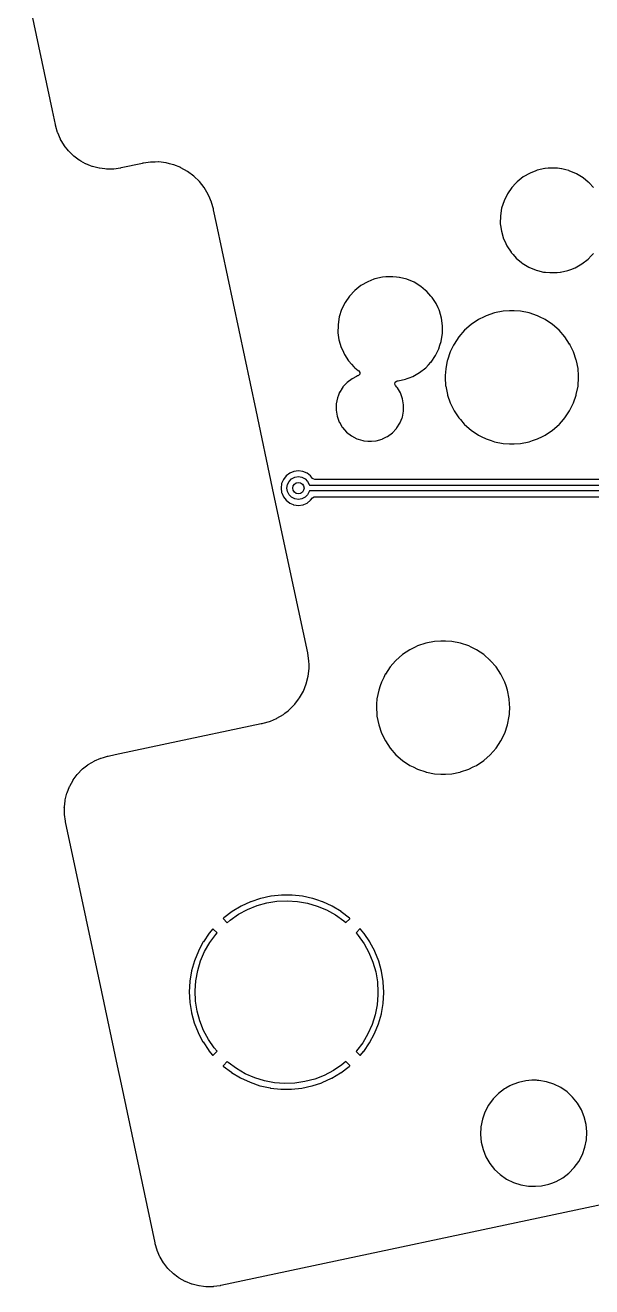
# Model space of a CAD drawing. Extents: x 0.6 to 14.8, y -5.2 to -0.6.
# Drawn here: x 8.419 to 9.2, y -5.209 to -3.47 of the extents above; entities that cross this region are included whole.
import ezdxf

# ---------------------------------------------------------------- set-up
doc = ezdxf.new("R2010")
doc.units = 0
doc.header["$MEASUREMENT"] = 0
doc.layers.add('BLACK', color=7, linetype='CONTINUOUS')

msp = doc.modelspace()

# ---------------------------------------------------------------- linework, layer by layer
at = {"layer": 'BLACK', "linetype": 'CONTINUOUS'}
for p, q in [((8.45694, -3.58769), (8.41947, -3.41142)), ((8.4611, -3.60724), (8.45694, -3.58769)), ((8.4613, -3.6082), (8.4611, -3.60724)), ((8.46155, -3.60863), (8.4613, -3.6082)), ((8.4615, -3.60904), (8.46155, -3.60863)), ((8.46175, -3.60993), (8.4615, -3.60904)), ((8.46402, -3.61795), (8.46175, -3.60993)), ((8.46419, -3.61843), (8.46402, -3.61795)), ((8.4679, -3.62707), (8.46419, -3.61843)), ((8.46813, -3.62752), (8.4679, -3.62707)), ((8.47294, -3.6356), (8.46813, -3.62752)), ((8.47322, -3.63602), (8.47294, -3.6356)), ((8.47904, -3.6434), (8.47322, -3.63602)), ((8.47938, -3.64378), (8.47904, -3.6434)), ((8.48612, -3.65034), (8.47938, -3.64378)), ((8.48651, -3.65067), (8.48612, -3.65034)), ((8.494, -3.65627), (8.48651, -3.65067)), ((8.49404, -3.6563), (8.494, -3.65627)), ((8.49447, -3.65658), (8.49404, -3.6563)), ((8.49608, -3.65748), (8.49447, -3.65658)), ((8.50267, -3.66117), (8.49608, -3.65748)), ((8.50313, -3.66139), (8.50267, -3.66117)), ((8.50946, -3.66391), (8.50313, -3.66139)), ((8.51186, -3.66487), (8.50946, -3.66391)), ((8.51234, -3.66503), (8.51186, -3.66487)), ((8.52145, -3.66734), (8.51234, -3.66503)), ((8.52196, -3.66744), (8.52145, -3.66734)), ((8.52892, -3.66826), (8.52196, -3.66744)), ((8.53129, -3.66854), (8.52892, -3.66826)), ((8.5318, -3.66857), (8.53129, -3.66854)), ((8.5365, -3.66851), (8.5318, -3.66857)), ((8.5412, -3.66844), (8.5365, -3.66851)), ((8.54171, -3.6684), (8.5412, -3.66844)), ((8.55087, -3.66707), (8.54171, -3.6684)), ((8.5509, -3.66706), (8.55087, -3.66706)), ((8.55087, -3.66706), (8.55087, -3.66707)), ((8.55123, -3.66687), (8.5509, -3.66706)), ((8.55172, -3.66692), (8.55123, -3.66687)), ((8.58122, -3.66065), (8.55172, -3.66692)), ((8.58161, -3.66043), (8.58119, -3.66049)), ((8.58119, -3.66049), (8.58122, -3.66065)), ((8.58165, -3.6604), (8.58161, -3.66043)), ((8.58226, -3.66029), (8.58165, -3.66038)), ((8.58165, -3.66038), (8.58165, -3.6604)), ((8.59212, -3.65886), (8.58226, -3.66029)), ((8.59225, -3.65884), (8.59212, -3.65886)), ((8.59212, -3.65886), (8.59212, -3.65886)), ((8.5983, -3.65876), (8.59225, -3.65884)), ((8.60283, -3.6587), (8.5983, -3.65876)), ((8.60296, -3.6587), (8.60283, -3.6587)), ((8.60283, -3.6587), (8.60283, -3.6587)), ((8.6136, -3.65996), (8.60296, -3.6587)), ((8.61372, -3.65999), (8.6136, -3.65996)), ((8.61835, -3.66117), (8.61372, -3.65999)), ((8.61372, -3.65999), (8.61372, -3.65999)), ((8.62398, -3.6626), (8.61835, -3.66117)), ((8.6241, -3.66265), (8.62398, -3.6626)), ((8.63381, -3.66652), (8.6241, -3.66265)), ((8.6241, -3.66265), (8.6241, -3.66265)), ((8.63393, -3.66657), (8.63381, -3.66652)), ((8.63381, -3.66652), (8.63381, -3.66652)), ((8.64327, -3.6718), (8.63393, -3.66657)), ((9.13551, -3.66774), (9.12507, -3.6701)), ((9.13566, -3.66773), (9.13551, -3.66774)), ((9.14, -3.66741), (9.13566, -3.66773)), ((9.13566, -3.66773), (9.13566, -3.66773)), ((9.14348, -3.66715), (9.14, -3.66741)), ((9.14985, -3.66715), (9.14348, -3.66715)), ((9.15271, -3.66744), (9.14985, -3.66715)), ((9.1586, -3.66803), (9.15271, -3.66744)), ((9.15875, -3.66804), (9.1586, -3.66803)), ((9.1586, -3.66803), (9.1586, -3.66803)), ((9.16429, -3.66945), (9.15875, -3.66804)), ((9.16871, -3.67057), (9.16429, -3.66945)), ((8.65186, -3.67821), (8.64327, -3.6718)), ((8.65953, -3.68568), (8.65186, -3.67821)), ((8.66616, -3.6941), (8.65953, -3.68568)), ((9.09737, -3.68593), (9.09522, -3.68822)), ((9.10578, -3.6793), (9.09737, -3.68593)), ((9.11508, -3.67399), (9.10578, -3.6793)), ((9.123, -3.67091), (9.11508, -3.67399)), ((9.12493, -3.67016), (9.123, -3.67091)), ((9.12507, -3.6701), (9.12493, -3.67016)), ((9.12493, -3.67016), (9.12493, -3.67016)), ((9.16913, -3.67068), (9.16871, -3.67057)), ((9.17901, -3.67482), (9.16913, -3.67068)), ((9.18816, -3.68038), (9.17901, -3.67482)), ((9.18827, -3.68047), (9.18816, -3.68038)), ((9.19531, -3.68632), (9.18827, -3.68047)), ((9.1964, -3.68723), (9.19531, -3.68632)), ((8.67164, -3.7033), (8.66616, -3.6941)), ((8.67169, -3.70342), (8.67164, -3.7033)), ((8.67395, -3.70869), (8.67169, -3.70342)), ((8.67169, -3.70342), (8.67169, -3.70342)), ((9.08393, -3.70253), (9.07919, -3.71214)), ((9.09003, -3.69373), (9.08393, -3.70253)), ((9.09031, -3.69344), (9.09003, -3.69373)), ((9.09522, -3.68822), (9.09031, -3.69344)), ((9.1965, -3.68734), (9.1964, -3.68723)), ((9.20231, -3.69385), (9.1965, -3.68734)), ((9.1965, -3.68734), (9.1965, -3.68734)), ((8.67587, -3.71314), (8.67395, -3.70869)), ((8.6759, -3.71327), (8.67587, -3.71314)), ((8.67632, -3.71475), (8.6759, -3.71327)), ((8.6759, -3.71327), (8.6759, -3.71327)), ((8.67877, -3.72345), (8.67632, -3.71475)), ((9.07919, -3.71214), (9.07592, -3.72234)), ((8.67872, -3.72371), (8.67875, -3.72346)), ((8.67876, -3.72407), (8.67872, -3.72371)), ((8.67875, -3.72346), (8.67877, -3.72345)), ((8.67883, -3.72455), (8.67876, -3.72407)), ((8.68288, -3.74363), (8.67883, -3.72455)), ((9.0742, -3.73292), (9.07406, -3.74363)), ((9.07592, -3.72234), (9.0742, -3.73292)), ((8.73756, -4.00088), (8.68288, -3.74363)), ((9.07406, -3.74363), (9.07408, -3.74377)), ((9.07408, -3.74377), (9.07441, -3.74621)), ((9.07408, -3.74377), (9.07408, -3.74377)), ((9.07441, -3.74621), (9.07551, -3.75424)), ((9.07551, -3.75424), (9.0785, -3.76452)), ((9.0785, -3.76452), (9.07856, -3.76465)), ((9.07856, -3.76465), (9.07856, -3.76465)), ((9.07856, -3.76465), (9.0801, -3.76798)), ((9.0801, -3.76798), (9.08299, -3.77425)), ((9.08299, -3.77425), (9.08886, -3.78321)), ((9.08886, -3.78321), (9.08896, -3.78332)), ((9.08896, -3.78332), (9.08896, -3.78332)), ((9.08896, -3.78332), (9.09167, -3.78636)), ((9.09167, -3.78636), (9.09599, -3.7912)), ((9.09599, -3.7912), (9.09611, -3.79129)), ((9.09611, -3.79129), (9.09611, -3.79129)), ((9.09611, -3.79129), (9.10339, -3.79735)), ((9.19502, -3.7925), (9.19905, -3.78821)), ((9.19905, -3.78821), (9.20226, -3.7848)), ((9.10339, -3.79735), (9.10423, -3.79805)), ((9.10423, -3.79805), (9.11339, -3.80361)), ((9.11339, -3.80361), (9.12327, -3.80775)), ((9.12327, -3.80775), (9.12341, -3.80778)), ((9.12341, -3.80778), (9.12341, -3.80778)), ((9.12341, -3.80778), (9.12533, -3.80827)), ((9.12533, -3.80827), (9.13365, -3.81039)), ((9.15688, -3.81069), (9.16733, -3.80833)), ((9.16733, -3.80833), (9.16872, -3.80778)), ((9.16872, -3.80778), (9.17143, -3.80673)), ((9.17143, -3.80673), (9.17731, -3.80444)), ((9.17731, -3.80444), (9.18661, -3.79913)), ((9.18661, -3.79913), (9.19502, -3.7925)), ((8.89134, -3.82378), (8.88204, -3.82909)), ((8.89984, -3.82047), (8.89134, -3.82378)), ((8.90119, -3.81995), (8.89984, -3.82047)), ((8.90132, -3.8199), (8.90119, -3.81995)), ((8.90119, -3.81995), (8.90119, -3.81995)), ((8.91177, -3.81753), (8.90132, -3.8199)), ((8.91191, -3.81752), (8.91177, -3.81753)), ((8.91616, -3.81721), (8.91191, -3.81752)), ((8.91191, -3.81752), (8.91191, -3.81752)), ((8.91973, -3.81694), (8.91616, -3.81721)), ((8.9261, -3.81694), (8.91973, -3.81694)), ((8.93125, -3.81746), (8.9261, -3.81694)), ((8.93486, -3.81782), (8.93125, -3.81746)), ((8.935, -3.81784), (8.93486, -3.81782)), ((8.93486, -3.81782), (8.93486, -3.81782)), ((8.94538, -3.82047), (8.935, -3.81784)), ((8.95526, -3.82461), (8.94538, -3.82047)), ((8.96442, -3.83017), (8.95526, -3.82461)), ((9.13365, -3.81039), (9.13379, -3.8104)), ((9.13379, -3.8104), (9.13379, -3.8104)), ((9.13379, -3.8104), (9.13635, -3.81066)), ((9.13635, -3.81066), (9.14254, -3.81128)), ((9.14254, -3.81128), (9.14892, -3.81128)), ((9.14892, -3.81128), (9.15249, -3.81102)), ((9.15249, -3.81102), (9.15673, -3.8107)), ((9.15673, -3.8107), (9.15674, -3.8107)), ((9.15674, -3.8107), (9.15688, -3.81069)), ((8.86629, -3.84353), (8.86018, -3.85233)), ((8.87363, -3.83572), (8.86629, -3.84353)), ((8.88204, -3.82909), (8.87363, -3.83572)), ((8.96453, -3.83026), (8.96442, -3.83017)), ((8.97122, -3.83583), (8.96453, -3.83026)), ((8.97265, -3.83702), (8.97122, -3.83583)), ((8.97275, -3.83713), (8.97265, -3.83702)), ((8.97857, -3.84365), (8.97275, -3.83713)), ((8.97275, -3.83713), (8.97275, -3.83713)), ((8.86018, -3.85233), (8.85544, -3.86193)), ((8.97973, -3.84495), (8.97857, -3.84365)), ((8.97979, -3.84501), (8.97973, -3.84495)), ((8.97987, -3.84513), (8.97979, -3.84501)), ((8.98022, -3.84568), (8.97987, -3.84513)), ((8.97987, -3.84513), (8.97987, -3.84513)), ((8.98566, -3.85397), (8.98022, -3.84568)), ((8.98837, -3.85984), (8.98566, -3.85397)), ((8.98965, -3.86262), (8.98837, -3.85984)), ((8.85218, -3.87214), (8.85046, -3.88271)), ((8.85544, -3.86193), (8.85218, -3.87214)), ((8.99014, -3.8637), (8.98965, -3.86262)), ((8.99314, -3.87398), (8.99014, -3.8637)), ((8.99459, -3.8846), (8.99314, -3.87398)), ((9.04399, -3.876), (9.03399, -3.88269)), ((9.0441, -3.87595), (9.04399, -3.876)), ((9.05184, -3.87214), (9.0441, -3.87595)), ((9.0441, -3.87595), (9.0441, -3.87595)), ((9.05478, -3.87069), (9.05184, -3.87214)), ((9.06617, -3.86682), (9.05478, -3.87069)), ((9.07796, -3.86447), (9.06617, -3.86682)), ((9.07809, -3.86446), (9.07796, -3.86447)), ((9.0869, -3.86389), (9.07809, -3.86446)), ((9.07809, -3.86446), (9.07809, -3.86446)), ((9.08696, -3.86388), (9.0869, -3.86389)), ((9.0869, -3.86389), (9.0869, -3.86389)), ((9.09297, -3.86388), (9.08696, -3.86388)), ((9.09303, -3.86389), (9.09297, -3.86388)), ((9.10184, -3.86446), (9.09303, -3.86389)), ((9.09303, -3.86389), (9.09303, -3.86389)), ((9.10197, -3.86447), (9.10184, -3.86446)), ((9.10184, -3.86446), (9.10184, -3.86446)), ((9.11376, -3.86682), (9.10197, -3.86447)), ((9.12515, -3.87069), (9.11376, -3.86682)), ((9.12809, -3.87214), (9.12515, -3.87069)), ((9.13582, -3.87595), (9.12809, -3.87214)), ((9.13594, -3.876), (9.13582, -3.87595)), ((9.13582, -3.87595), (9.13582, -3.87595)), ((9.14594, -3.88269), (9.13594, -3.876)), ((8.85043, -3.88474), (8.85032, -3.89342)), ((8.85032, -3.89342), (8.85034, -3.89356)), ((8.85034, -3.89356), (8.85034, -3.89356)), ((8.85034, -3.89356), (8.85041, -3.89413)), ((8.85041, -3.89413), (8.85176, -3.90403)), ((8.85046, -3.88285), (8.85043, -3.88474)), ((8.85046, -3.88271), (8.85046, -3.88285)), ((8.85046, -3.88285), (8.85046, -3.88285)), ((8.99272, -3.90588), (8.99445, -3.89531)), ((8.99445, -3.89531), (8.99459, -3.8846)), ((9.02495, -3.89062), (9.01702, -3.89966)), ((9.03399, -3.88269), (9.02495, -3.89062)), ((9.15498, -3.89062), (9.14594, -3.88269)), ((9.16291, -3.89966), (9.15498, -3.89062)), ((8.85176, -3.90403), (8.85476, -3.91432)), ((8.98946, -3.91608), (8.99094, -3.91144)), ((8.99094, -3.91144), (8.99268, -3.90602)), ((8.99268, -3.90602), (8.99272, -3.90588)), ((9.00946, -3.91144), (9.00501, -3.92045)), ((9.01028, -3.90978), (9.00946, -3.91144)), ((9.01033, -3.90966), (9.01028, -3.90977)), ((9.01028, -3.90977), (9.01028, -3.90978)), ((9.01702, -3.89966), (9.01033, -3.90966)), ((9.16959, -3.90966), (9.16291, -3.89966)), ((9.16965, -3.90977), (9.16959, -3.90966)), ((9.16965, -3.90978), (9.16965, -3.90977)), ((9.17047, -3.91144), (9.16965, -3.90978)), ((9.17357, -3.91771), (9.17047, -3.91144)), ((8.85476, -3.91432), (8.85482, -3.91445)), ((8.85482, -3.91445), (8.85482, -3.91445)), ((8.85482, -3.91445), (8.85641, -3.91789)), ((8.85641, -3.91789), (8.85924, -3.92404)), ((8.85924, -3.92404), (8.86512, -3.933)), ((8.97861, -3.93449), (8.98472, -3.92569)), ((8.98472, -3.92569), (8.98946, -3.91608)), ((9.00501, -3.92045), (9.00115, -3.93184)), ((9.17491, -3.92045), (9.17357, -3.91771)), ((9.17878, -3.93184), (9.17491, -3.92045)), ((8.86512, -3.933), (8.86521, -3.93311)), ((8.86521, -3.93311), (8.86521, -3.93311)), ((8.86521, -3.93311), (8.86892, -3.93727)), ((8.86892, -3.93727), (8.87225, -3.94099)), ((8.87225, -3.94099), (8.87236, -3.94109)), ((8.87236, -3.94109), (8.87236, -3.94109)), ((8.87236, -3.94109), (8.87381, -3.94229)), ((8.87381, -3.94229), (8.87837, -3.94609)), ((8.87837, -3.94609), (8.87927, -3.94683)), ((8.87927, -3.94683), (8.88055, -3.94887)), ((8.96286, -3.94892), (8.97128, -3.94229)), ((8.97128, -3.94229), (8.97515, -3.93817)), ((8.97515, -3.93817), (8.97852, -3.93459)), ((8.97852, -3.93459), (8.97861, -3.93449)), ((8.97852, -3.93459), (8.97852, -3.93459)), ((8.99879, -3.94376), (8.9982, -3.95285)), ((8.9988, -3.94363), (8.99879, -3.94376)), ((8.99879, -3.94376), (8.99879, -3.94376)), ((9.00092, -3.933), (8.9988, -3.94363)), ((9.00112, -3.93196), (9.00092, -3.933)), ((9.00115, -3.93184), (9.00112, -3.93196)), ((9.00112, -3.93196), (9.00112, -3.93196)), ((9.17881, -3.93196), (9.17878, -3.93184)), ((9.17901, -3.933), (9.17881, -3.93196)), ((9.17881, -3.93196), (9.17881, -3.93196)), ((9.18113, -3.94363), (9.17901, -3.933)), ((9.18113, -3.94376), (9.18113, -3.94363)), ((9.18173, -3.95285), (9.18113, -3.94376)), ((9.18113, -3.94376), (9.18113, -3.94376)), ((8.86298, -3.96266), (8.85764, -3.96844)), ((8.8631, -3.96253), (8.86298, -3.96266)), ((8.86995, -3.95742), (8.8631, -3.96253)), ((8.87591, -3.95448), (8.86995, -3.95742)), ((8.87745, -3.95372), (8.87591, -3.95448)), ((8.87761, -3.95364), (8.87745, -3.95372)), ((8.87745, -3.95372), (8.87745, -3.95372)), ((8.87783, -3.95358), (8.87761, -3.95364)), ((8.87792, -3.95354), (8.87783, -3.95358)), ((8.87795, -3.95353), (8.87792, -3.95354)), ((8.87886, -3.95312), (8.87795, -3.95353)), ((8.87795, -3.95353), (8.87795, -3.95353)), ((8.8804, -3.95127), (8.87886, -3.95312)), ((8.88055, -3.94887), (8.8804, -3.95127)), ((8.92871, -3.96479), (8.92924, -3.96244)), ((8.92966, -3.967), (8.92871, -3.96479)), ((8.92924, -3.96244), (8.93105, -3.96085)), ((8.93105, -3.96085), (8.9323, -3.96054)), ((8.9323, -3.96054), (8.93299, -3.96049)), ((8.93299, -3.96049), (8.93313, -3.96048)), ((8.93299, -3.96049), (8.93299, -3.96049)), ((8.93313, -3.96048), (8.94358, -3.95812)), ((8.94358, -3.95812), (8.94587, -3.95723)), ((8.94587, -3.95723), (8.94997, -3.95563)), ((8.94997, -3.95563), (8.95224, -3.95475)), ((8.95224, -3.95475), (8.95356, -3.95424)), ((8.95356, -3.95424), (8.96286, -3.94892)), ((8.9982, -3.95285), (8.99802, -3.95563)), ((8.99802, -3.95563), (8.99802, -3.95576)), ((8.99802, -3.95576), (8.99878, -3.96729)), ((9.18115, -3.96729), (9.1819, -3.95576)), ((9.18191, -3.95563), (9.18173, -3.95285)), ((9.1819, -3.95576), (9.18191, -3.95563)), ((8.85117, -3.97998), (8.84958, -3.98396)), ((8.85268, -3.97619), (8.85117, -3.97998)), ((8.85275, -3.97603), (8.85268, -3.97619)), ((8.85268, -3.97619), (8.85268, -3.97619)), ((8.85614, -3.97065), (8.85275, -3.97603)), ((8.85721, -3.96895), (8.85614, -3.97065)), ((8.8573, -3.9688), (8.85721, -3.96895)), ((8.85721, -3.96895), (8.85721, -3.96895)), ((8.85764, -3.96844), (8.8573, -3.9688)), ((8.93148, -3.96908), (8.92966, -3.967)), ((8.9321, -3.96978), (8.93148, -3.96908)), ((8.93219, -3.96994), (8.9321, -3.96978)), ((8.93637, -3.97697), (8.93219, -3.96994)), ((8.93219, -3.96994), (8.93219, -3.96994)), ((8.93646, -3.97712), (8.93637, -3.97697)), ((8.93637, -3.97697), (8.93637, -3.97697)), ((8.93942, -3.98514), (8.93646, -3.97712)), ((8.99878, -3.96729), (8.9988, -3.96764)), ((8.9988, -3.96764), (9.00115, -3.97943)), ((9.00115, -3.97943), (9.00119, -3.97955)), ((9.00119, -3.97955), (9.00119, -3.97955)), ((9.00119, -3.97955), (9.00139, -3.98015)), ((9.00139, -3.98015), (9.00501, -3.99082)), ((9.17491, -3.99082), (9.17854, -3.98015)), ((9.17854, -3.98015), (9.17874, -3.97955)), ((9.17874, -3.97955), (9.17878, -3.97943)), ((9.17874, -3.97955), (9.17874, -3.97955)), ((9.17878, -3.97943), (9.18113, -3.96764)), ((9.18113, -3.96764), (9.18115, -3.96729)), ((8.84792, -3.99234), (8.8478, -4.00088)), ((8.84958, -3.98396), (8.84792, -3.99234)), ((8.94087, -3.99356), (8.93942, -3.98514)), ((8.94075, -4.0021), (8.94084, -3.99543)), ((8.94084, -3.99543), (8.94086, -3.99373)), ((8.94086, -3.99373), (8.94087, -3.99356)), ((8.94086, -3.99373), (8.94086, -3.99373)), ((9.00501, -3.99082), (9.00729, -3.99543)), ((9.00729, -3.99543), (9.01006, -4.00106)), ((9.16987, -4.00106), (9.17264, -3.99543)), ((9.17264, -3.99543), (9.17491, -3.99082)), ((8.76039, -4.10827), (8.73756, -4.00088)), ((8.8478, -4.00088), (8.84925, -4.0093)), ((8.84925, -4.0093), (8.85221, -4.01731)), ((8.85221, -4.01731), (8.8523, -4.01747)), ((8.8523, -4.01747), (8.8523, -4.01747)), ((8.8523, -4.01747), (8.85633, -4.02425)), ((8.93618, -4.01776), (8.93866, -4.01155)), ((8.93866, -4.01155), (8.93909, -4.01047)), ((8.93909, -4.01047), (8.94075, -4.0021)), ((9.01006, -4.00106), (9.01033, -4.00161)), ((9.01033, -4.00161), (9.01702, -4.01161)), ((9.01702, -4.01161), (9.01901, -4.01388)), ((9.01901, -4.01388), (9.02446, -4.0201)), ((9.15547, -4.0201), (9.16092, -4.01388)), ((9.16092, -4.01388), (9.16291, -4.01161)), ((9.16291, -4.01161), (9.16959, -4.00161)), ((9.16959, -4.00161), (9.16987, -4.00106)), ((8.85633, -4.02425), (8.85657, -4.02465)), ((8.85657, -4.02465), (8.85669, -4.02479)), ((8.85669, -4.02479), (8.85669, -4.02479)), ((8.85669, -4.02479), (8.85955, -4.02804)), ((8.85955, -4.02804), (8.86221, -4.03107)), ((8.86221, -4.03107), (8.86891, -4.03636)), ((8.91872, -4.03701), (8.92557, -4.0319)), ((8.92557, -4.0319), (8.93043, -4.02664)), ((8.93043, -4.02664), (8.93124, -4.02576)), ((8.93124, -4.02576), (8.93136, -4.02563)), ((8.93124, -4.02576), (8.93124, -4.02576)), ((8.93136, -4.02563), (8.93158, -4.02528)), ((8.93158, -4.02528), (8.93583, -4.01856)), ((8.93583, -4.01856), (8.93592, -4.01841)), ((8.93592, -4.01841), (8.93618, -4.01776)), ((9.02446, -4.0201), (9.02495, -4.02065)), ((9.02495, -4.02065), (9.03399, -4.02858)), ((9.03399, -4.02858), (9.04399, -4.03526)), ((9.13594, -4.03526), (9.14594, -4.02858)), ((9.14594, -4.02858), (9.15498, -4.02065)), ((9.15498, -4.02065), (9.15547, -4.0201)), ((8.86891, -4.03636), (8.87647, -4.04034)), ((8.87647, -4.04034), (8.87809, -4.04084)), ((8.87809, -4.04084), (8.88446, -4.04282)), ((8.88446, -4.04282), (8.88446, -4.04282)), ((8.88446, -4.04282), (8.88463, -4.04287)), ((8.88463, -4.04287), (8.88481, -4.04289)), ((8.88481, -4.04289), (8.88481, -4.04289)), ((8.88481, -4.04289), (8.88623, -4.04306)), ((8.88623, -4.04306), (8.89157, -4.04369)), ((8.89157, -4.04369), (8.8965, -4.04369)), ((8.8965, -4.04369), (8.90284, -4.04311)), ((8.90284, -4.04311), (8.91106, -4.04079)), ((8.91106, -4.04079), (8.91187, -4.04039)), ((8.91187, -4.04039), (8.91748, -4.03763)), ((8.91748, -4.03763), (8.91872, -4.03701)), ((9.04399, -4.03526), (9.0441, -4.03532)), ((9.0441, -4.03532), (9.0441, -4.03532)), ((9.0441, -4.03532), (9.0477, -4.03709)), ((9.0477, -4.03709), (9.05478, -4.04058)), ((9.05478, -4.04058), (9.06136, -4.04282)), ((9.06136, -4.04282), (9.06593, -4.04437)), ((9.06593, -4.04437), (9.06617, -4.04445)), ((9.06617, -4.04445), (9.07796, -4.0468)), ((9.07796, -4.0468), (9.07809, -4.04681)), ((9.07809, -4.04681), (9.07809, -4.04681)), ((9.07809, -4.04681), (9.0869, -4.04738)), ((9.0869, -4.04738), (9.0869, -4.04738)), ((9.0869, -4.04738), (9.08696, -4.04739)), ((9.08696, -4.04739), (9.09297, -4.04739)), ((9.09297, -4.04739), (9.09303, -4.04738)), ((9.09303, -4.04738), (9.10184, -4.04681)), ((9.09303, -4.04738), (9.09303, -4.04738)), ((9.10184, -4.04681), (9.10197, -4.0468)), ((9.10184, -4.04681), (9.10184, -4.04681)), ((9.10197, -4.0468), (9.11376, -4.04445)), ((9.11376, -4.04445), (9.114, -4.04437)), ((9.114, -4.04437), (9.11857, -4.04282)), ((9.11857, -4.04282), (9.12515, -4.04058)), ((9.12515, -4.04058), (9.13223, -4.03709)), ((9.13223, -4.03709), (9.13582, -4.03532)), ((9.13582, -4.03532), (9.13594, -4.03526)), ((9.13582, -4.03532), (9.13582, -4.03532)), ((8.78966, -4.08523), (8.78391, -4.08762)), ((8.79584, -4.08442), (8.78966, -4.08523)), ((8.80201, -4.08523), (8.79584, -4.08442)), ((8.80776, -4.08762), (8.80201, -4.08523)), ((8.7728, -4.1021), (8.77199, -4.10827)), ((8.77518, -4.09634), (8.7728, -4.1021)), ((8.77897, -4.09141), (8.77518, -4.09634)), ((8.78391, -4.08762), (8.77897, -4.09141)), ((8.78009, -4.10827), (8.78086, -4.1034)), ((8.78086, -4.1034), (8.78309, -4.09901)), ((8.78309, -4.09901), (8.78658, -4.09553)), ((8.78658, -4.09553), (8.79097, -4.09329)), ((8.79097, -4.09329), (8.79584, -4.09252)), ((8.79584, -4.09252), (8.8007, -4.09329)), ((8.8007, -4.09329), (8.80509, -4.09553)), ((8.80509, -4.09553), (8.80858, -4.09901)), ((8.8127, -4.09141), (8.80776, -4.08762)), ((8.80858, -4.09901), (8.81081, -4.1034)), ((8.81081, -4.1034), (8.81096, -4.10433)), ((8.81096, -4.10433), (9.38082, -4.10433)), ((8.81539, -4.09491), (8.8127, -4.09141)), ((8.81619, -4.09569), (8.81539, -4.09491)), ((8.81848, -4.09644), (8.81619, -4.09569)), ((9.12377, -4.09644), (8.81848, -4.09644)), ((9.37593, -4.09644), (9.12377, -4.09644)), ((8.7833, -4.21604), (8.76039, -4.10827)), ((8.77199, -4.10827), (8.7728, -4.11444)), ((8.7728, -4.11444), (8.7729, -4.11468)), ((8.7729, -4.11468), (8.77296, -4.11483)), ((8.77296, -4.11483), (8.77518, -4.12019)), ((8.77518, -4.12019), (8.77897, -4.12513)), ((8.78086, -4.11313), (8.78009, -4.10827)), ((8.78309, -4.11752), (8.78086, -4.11313)), ((8.78658, -4.12101), (8.78309, -4.11752)), ((8.79097, -4.12324), (8.78658, -4.12101)), ((8.80509, -4.12101), (8.8007, -4.12324)), ((8.80858, -4.11752), (8.80509, -4.12101)), ((8.81081, -4.11313), (8.80858, -4.11752)), ((8.81096, -4.1122), (8.81081, -4.11313)), ((9.38245, -4.1122), (8.81096, -4.1122)), ((8.8127, -4.12513), (8.81539, -4.12162)), ((8.81539, -4.12162), (8.81737, -4.12026)), ((8.81737, -4.12026), (8.81848, -4.1201)), ((8.81848, -4.1201), (9.34589, -4.1201)), ((8.77897, -4.12513), (8.78391, -4.12892)), ((8.78391, -4.12892), (8.78855, -4.13084)), ((8.78855, -4.13084), (8.7893, -4.13115)), ((8.7893, -4.13115), (8.78966, -4.1313)), ((8.78966, -4.1313), (8.79584, -4.13211)), ((8.79584, -4.12402), (8.79097, -4.12324)), ((8.8007, -4.12324), (8.79584, -4.12402)), ((8.79584, -4.13211), (8.80201, -4.1313)), ((8.80201, -4.1313), (8.80238, -4.13115)), ((8.80238, -4.13115), (8.80312, -4.13084)), ((8.80312, -4.13084), (8.80776, -4.12892)), ((8.80776, -4.12892), (8.8127, -4.12513)), ((8.80865, -4.33533), (8.7833, -4.21604)), ((8.95673, -4.32757), (8.94943, -4.33117)), ((8.9601, -4.32591), (8.95673, -4.32757)), ((8.97149, -4.32204), (8.9601, -4.32591)), ((8.98329, -4.31969), (8.97149, -4.32204)), ((8.98341, -4.31969), (8.98329, -4.31969)), ((8.99222, -4.31911), (8.98341, -4.31969)), ((8.98341, -4.31969), (8.98341, -4.31969)), ((8.99229, -4.3191), (8.99222, -4.31911)), ((8.99222, -4.31911), (8.99222, -4.31911)), ((8.99829, -4.3191), (8.99229, -4.3191)), ((8.99836, -4.31911), (8.99829, -4.3191)), ((9.00716, -4.31969), (8.99836, -4.31911)), ((8.99836, -4.31911), (8.99836, -4.31911)), ((9.00729, -4.31969), (9.00716, -4.31969)), ((9.00716, -4.31969), (9.00716, -4.31969)), ((9.01909, -4.32204), (9.00729, -4.31969)), ((9.03048, -4.32591), (9.01909, -4.32204)), ((9.03385, -4.32757), (9.03048, -4.32591)), ((9.04115, -4.33117), (9.03385, -4.32757)), ((8.80881, -4.3353), (8.80865, -4.33533)), ((8.80888, -4.33572), (8.80881, -4.3353)), ((8.8089, -4.33576), (8.80888, -4.33572)), ((8.80892, -4.33576), (8.8089, -4.33576)), ((8.81046, -4.34636), (8.80892, -4.33576)), ((8.81053, -4.35203), (8.81046, -4.34636)), ((8.92982, -4.34636), (8.92234, -4.35488)), ((8.93019, -4.34594), (8.92982, -4.34636)), ((8.93027, -4.34584), (8.93019, -4.34594)), ((8.93931, -4.33791), (8.93027, -4.34584)), ((8.94931, -4.33123), (8.93931, -4.33791)), ((8.94943, -4.33117), (8.94931, -4.33123)), ((8.94943, -4.33117), (8.94943, -4.33117)), ((9.04126, -4.33123), (9.04115, -4.33117)), ((9.04115, -4.33117), (9.04115, -4.33117)), ((9.05126, -4.33791), (9.04126, -4.33123)), ((9.06031, -4.34584), (9.05126, -4.33791)), ((9.06039, -4.34594), (9.06031, -4.34584)), ((9.06076, -4.34636), (9.06039, -4.34594)), ((9.06824, -4.35488), (9.06076, -4.34636)), ((8.80934, -4.36771), (8.8106, -4.35707)), ((8.81059, -4.35675), (8.81053, -4.35203)), ((8.8106, -4.35707), (8.81059, -4.35675)), ((8.9156, -4.365), (8.91336, -4.36954)), ((8.91566, -4.36488), (8.9156, -4.365)), ((8.9156, -4.365), (8.9156, -4.365)), ((8.92234, -4.35488), (8.91566, -4.36488)), ((9.07492, -4.36488), (9.06824, -4.35488)), ((9.07498, -4.365), (9.07492, -4.36488)), ((9.07721, -4.36954), (9.07498, -4.365)), ((9.07498, -4.365), (9.07498, -4.365)), ((8.80273, -4.38804), (8.8067, -4.37809)), ((8.8067, -4.37809), (8.80934, -4.36771)), ((8.9086, -4.38079), (8.90655, -4.38684)), ((8.91034, -4.37567), (8.9086, -4.38079)), ((8.91336, -4.36954), (8.91034, -4.37567)), ((9.08024, -4.37567), (9.07721, -4.36954)), ((9.08198, -4.38079), (9.08024, -4.37567)), ((9.08403, -4.38684), (9.08198, -4.38079)), ((8.79109, -4.40597), (8.79616, -4.39918)), ((8.79616, -4.39918), (8.79742, -4.39749)), ((8.79742, -4.39749), (8.7975, -4.39738)), ((8.7975, -4.39738), (8.79756, -4.39727)), ((8.79756, -4.39727), (8.80267, -4.38815)), ((8.79756, -4.39727), (8.79756, -4.39727)), ((8.80267, -4.38815), (8.80273, -4.38804)), ((8.80267, -4.38815), (8.80267, -4.38815)), ((8.90412, -4.39898), (8.90365, -4.40606)), ((8.90413, -4.39885), (8.90412, -4.39898)), ((8.90412, -4.39898), (8.90412, -4.39898)), ((8.90647, -4.38706), (8.90413, -4.39885)), ((8.90655, -4.38684), (8.90647, -4.38706)), ((9.0841, -4.38706), (9.08403, -4.38684)), ((9.08645, -4.39885), (9.0841, -4.38706)), ((9.08646, -4.39898), (9.08645, -4.39885)), ((9.08692, -4.40606), (9.08646, -4.39898)), ((9.08646, -4.39898), (9.08646, -4.39898)), ((8.7773, -4.41862), (8.7816, -4.41523)), ((8.7816, -4.41523), (8.78362, -4.41364)), ((8.78362, -4.41364), (8.78633, -4.41086)), ((8.78633, -4.41086), (8.79109, -4.40597)), ((8.90365, -4.40606), (8.90334, -4.41086)), ((8.90334, -4.41086), (8.90335, -4.41098)), ((8.90335, -4.41098), (8.90396, -4.42027)), ((9.08672, -4.41876), (9.08723, -4.41098)), ((9.08724, -4.41086), (9.08692, -4.40606)), ((9.08723, -4.41098), (9.08724, -4.41086)), ((8.61477, -4.46056), (8.74475, -4.43294)), ((8.74475, -4.43294), (8.74523, -4.43287)), ((8.74523, -4.43287), (8.7456, -4.43283)), ((8.7456, -4.43283), (8.74584, -4.43286)), ((8.74584, -4.43286), (8.74585, -4.43288)), ((8.74585, -4.43288), (8.74748, -4.43242)), ((8.74748, -4.43242), (8.75604, -4.43001)), ((8.75604, -4.43001), (8.75616, -4.42997)), ((8.75604, -4.43001), (8.75604, -4.43001)), ((8.75616, -4.42997), (8.75756, -4.42937)), ((8.75756, -4.42937), (8.76588, -4.4258)), ((8.76588, -4.4258), (8.766, -4.42575)), ((8.76588, -4.4258), (8.76588, -4.4258)), ((8.766, -4.42575), (8.76611, -4.42568)), ((8.76611, -4.42568), (8.7751, -4.42033)), ((8.76611, -4.42568), (8.76611, -4.42568)), ((8.7751, -4.42033), (8.77521, -4.42027)), ((8.77521, -4.42027), (8.7773, -4.41862)), ((8.90396, -4.42027), (8.90413, -4.42286)), ((8.90413, -4.42286), (8.90647, -4.43465)), ((8.90647, -4.43465), (8.91034, -4.44604)), ((9.08024, -4.44604), (9.0841, -4.43465)), ((9.0841, -4.43465), (9.08645, -4.42286)), ((9.08645, -4.42286), (9.08662, -4.42027)), ((9.08662, -4.42027), (9.08672, -4.41876)), ((8.91034, -4.44604), (8.91566, -4.45683)), ((9.07492, -4.45683), (9.08024, -4.44604)), ((8.5432, -4.47578), (8.61477, -4.46056)), ((8.91566, -4.45683), (8.92234, -4.46683)), ((8.92234, -4.46683), (8.93027, -4.47587)), ((9.06031, -4.47587), (9.06824, -4.46683)), ((9.06824, -4.46683), (9.07492, -4.45683)), ((8.5063, -4.48943), (8.51137, -4.48642)), ((8.51137, -4.48642), (8.51438, -4.48463)), ((8.51438, -4.48463), (8.51483, -4.4844)), ((8.51483, -4.4844), (8.52347, -4.48069)), ((8.52347, -4.48069), (8.52395, -4.48052)), ((8.52395, -4.48052), (8.52728, -4.47958)), ((8.52728, -4.47958), (8.53286, -4.478)), ((8.53286, -4.478), (8.53327, -4.47804)), ((8.53327, -4.47804), (8.5337, -4.4778)), ((8.5337, -4.4778), (8.53381, -4.47777)), ((8.53381, -4.47777), (8.5432, -4.47578)), ((8.93027, -4.47587), (8.93931, -4.4838)), ((8.93931, -4.4838), (8.94931, -4.49049)), ((9.04126, -4.49049), (9.05126, -4.4838)), ((9.05126, -4.4838), (9.06031, -4.47587)), ((8.4856, -4.51054), (8.49123, -4.503)), ((8.49123, -4.503), (8.49156, -4.50262)), ((8.49156, -4.50262), (8.49812, -4.49588)), ((8.49812, -4.49588), (8.49849, -4.49554)), ((8.49849, -4.49554), (8.50588, -4.48972)), ((8.50588, -4.48972), (8.5063, -4.48943)), ((8.94931, -4.49049), (8.94943, -4.49054)), ((8.94943, -4.49054), (8.94943, -4.49054)), ((8.94943, -4.49054), (8.9538, -4.4927)), ((8.9538, -4.4927), (8.9601, -4.49581)), ((8.9601, -4.49581), (8.97149, -4.49967)), ((8.97149, -4.49967), (8.97162, -4.4997)), ((8.97162, -4.4997), (8.97162, -4.4997)), ((8.97162, -4.4997), (8.97226, -4.49982)), ((8.97226, -4.49982), (8.98329, -4.50202)), ((8.98329, -4.50202), (8.98341, -4.50203)), ((8.98341, -4.50203), (8.98341, -4.50203)), ((8.98341, -4.50203), (8.99222, -4.5026)), ((8.99222, -4.5026), (8.99222, -4.5026)), ((8.99222, -4.5026), (8.99229, -4.50261)), ((8.99229, -4.50261), (8.99829, -4.50261)), ((8.99829, -4.50261), (8.99836, -4.5026)), ((8.99836, -4.5026), (9.00716, -4.50203)), ((8.99836, -4.5026), (8.99836, -4.5026)), ((9.00716, -4.50203), (9.00729, -4.50202)), ((9.00716, -4.50203), (9.00716, -4.50203)), ((9.00729, -4.50202), (9.01832, -4.49982)), ((9.01832, -4.49982), (9.01896, -4.4997)), ((9.01896, -4.4997), (9.01909, -4.49967)), ((9.01896, -4.4997), (9.01896, -4.4997)), ((9.01909, -4.49967), (9.03048, -4.49581)), ((9.03048, -4.49581), (9.03678, -4.4927)), ((9.03678, -4.4927), (9.04115, -4.49054)), ((9.04115, -4.49054), (9.04126, -4.49049)), ((9.04115, -4.49054), (9.04115, -4.49054)), ((8.47703, -4.52836), (8.48051, -4.51963)), ((8.48051, -4.51963), (8.48073, -4.51917)), ((8.48073, -4.51917), (8.48532, -4.51096)), ((8.48532, -4.51096), (8.4856, -4.51054)), ((8.47433, -4.5396), (8.47446, -4.53845)), ((8.47446, -4.53845), (8.47456, -4.53795)), ((8.47456, -4.53795), (8.47687, -4.52884)), ((8.47687, -4.52884), (8.47703, -4.52836)), ((8.47333, -4.5483), (8.47336, -4.54779)), ((8.47335, -4.54939), (8.47333, -4.5483)), ((8.47341, -4.55463), (8.47335, -4.54939)), ((8.47336, -4.54779), (8.47433, -4.5396)), ((8.47345, -4.5577), (8.47341, -4.55463)), ((8.47349, -4.5582), (8.47345, -4.5577)), ((8.47482, -4.56737), (8.47349, -4.5582)), ((8.47484, -4.56737), (8.47482, -4.56737)), ((8.47484, -4.5674), (8.47484, -4.56737)), ((8.47503, -4.56773), (8.47484, -4.5674)), ((8.47498, -4.56822), (8.47503, -4.56773)), ((8.47503, -4.56845), (8.47498, -4.56822)), ((8.50333, -4.70163), (8.47503, -4.56845)), ((8.47503, -4.56845), (8.47503, -4.56845)), ((11.7166, -4.56412), (8.68908, -5.20765)), ((8.74383, -4.67394), (8.73028, -4.67848)), ((8.74403, -4.67389), (8.74383, -4.67394)), ((8.75799, -4.67084), (8.74403, -4.67389)), ((8.75247, -4.6801), (8.76636, -4.67786)), ((8.7582, -4.67081), (8.75799, -4.67084)), ((8.77241, -4.66929), (8.7582, -4.67081)), ((8.76636, -4.67786), (8.78041, -4.67717)), ((8.77262, -4.66928), (8.77241, -4.66929)), ((8.78691, -4.6693), (8.77262, -4.66928)), ((8.78041, -4.67717), (8.79444, -4.67805)), ((8.78712, -4.66932), (8.78691, -4.6693)), ((8.80132, -4.67088), (8.78712, -4.66932)), ((8.79444, -4.67805), (8.8083, -4.68049)), ((8.80153, -4.67092), (8.80132, -4.67088)), ((8.81547, -4.67401), (8.80153, -4.67092)), ((8.81568, -4.67407), (8.81547, -4.67401)), ((8.82143, -4.67601), (8.81568, -4.67407)), ((8.82921, -4.67865), (8.82143, -4.67601)), ((8.70448, -4.69208), (8.69309, -4.7007)), ((8.70466, -4.69196), (8.70448, -4.69208)), ((8.71692, -4.68462), (8.70466, -4.69196)), ((8.71351, -4.69585), (8.72589, -4.68916)), ((8.7171, -4.68452), (8.71692, -4.68462)), ((8.73008, -4.67855), (8.7171, -4.68452)), ((8.72589, -4.68916), (8.73893, -4.68389)), ((8.73028, -4.67848), (8.73008, -4.67855)), ((8.73893, -4.68389), (8.75247, -4.6801)), ((8.8083, -4.68049), (8.82179, -4.68447)), ((8.82179, -4.68447), (8.83476, -4.68992)), ((8.82941, -4.67873), (8.82921, -4.67865)), ((8.84237, -4.68474), (8.82941, -4.67873)), ((8.83476, -4.68992), (8.84703, -4.69678)), ((8.84255, -4.68484), (8.84237, -4.68474)), ((8.85479, -4.69222), (8.84255, -4.68484)), ((8.85496, -4.69234), (8.85479, -4.69222)), ((8.86633, -4.701), (8.85496, -4.69234)), ((8.52484, -4.80279), (8.50333, -4.70163)), ((8.69256, -4.70117), (8.69231, -4.70163)), ((8.69231, -4.70163), (8.69233, -4.70181)), ((8.69233, -4.70181), (8.69235, -4.70183)), ((8.69235, -4.70183), (8.69793, -4.70741)), ((8.69292, -4.70083), (8.69256, -4.70117)), ((8.69309, -4.7007), (8.69292, -4.70083)), ((8.69793, -4.70741), (8.70196, -4.70387)), ((8.70196, -4.70387), (8.71351, -4.69585)), ((8.84703, -4.69678), (8.85847, -4.70497)), ((8.85847, -4.70497), (8.86115, -4.70738)), ((8.86115, -4.70738), (8.86652, -4.70202)), ((8.86649, -4.70113), (8.86633, -4.701)), ((8.86672, -4.70135), (8.86649, -4.70113)), ((8.86652, -4.70202), (8.86676, -4.70155)), ((8.86673, -4.70137), (8.86672, -4.70135)), ((8.86676, -4.70155), (8.86673, -4.70137)), ((8.67297, -4.72181), (8.66492, -4.73362)), ((8.6731, -4.72165), (8.67297, -4.72181)), ((8.67782, -4.71612), (8.6731, -4.72165)), ((8.67363, -4.7349), (8.6819, -4.72352)), ((8.67791, -4.71605), (8.67782, -4.71612)), ((8.67804, -4.71603), (8.67791, -4.71605)), ((8.6785, -4.71627), (8.67804, -4.71603)), ((8.68374, -4.7215), (8.6785, -4.71627)), ((8.6819, -4.72352), (8.68374, -4.7215)), ((8.88072, -4.7161), (8.87528, -4.72154)), ((8.87528, -4.72154), (8.87826, -4.72489)), ((8.87826, -4.72489), (8.88637, -4.73639)), ((8.88082, -4.71603), (8.88072, -4.7161)), ((8.88094, -4.71603), (8.88082, -4.71603)), ((8.88139, -4.7163), (8.88094, -4.71603)), ((8.88624, -4.72202), (8.88139, -4.7163)), ((8.88637, -4.72219), (8.88624, -4.72202)), ((8.89438, -4.73402), (8.88637, -4.72219)), ((8.65799, -4.74659), (8.65266, -4.75985)), ((8.65808, -4.7464), (8.65799, -4.74659)), ((8.66481, -4.7338), (8.65808, -4.7464)), ((8.66114, -4.76006), (8.66668, -4.74713)), ((8.66492, -4.73362), (8.66481, -4.7338)), ((8.66668, -4.74713), (8.67363, -4.7349)), ((8.88637, -4.73639), (8.89314, -4.74871)), ((8.89448, -4.7342), (8.89438, -4.73402)), ((8.90117, -4.74683), (8.89448, -4.7342)), ((8.90126, -4.74702), (8.90117, -4.74683)), ((8.90654, -4.76029), (8.90126, -4.74702)), ((8.6526, -4.76005), (8.64873, -4.7738)), ((8.65266, -4.75985), (8.6526, -4.76005)), ((8.65708, -4.77353), (8.66114, -4.76006)), ((8.89314, -4.74871), (8.8985, -4.76172)), ((8.8985, -4.76172), (8.90238, -4.77524)), ((8.90661, -4.76049), (8.90654, -4.76029)), ((8.91043, -4.77426), (8.90661, -4.76049)), ((8.64868, -4.77401), (8.64633, -4.7881)), ((8.64873, -4.7738), (8.64868, -4.77401)), ((8.65454, -4.78736), (8.65708, -4.77353)), ((8.90238, -4.77524), (8.90473, -4.78911)), ((8.91047, -4.77447), (8.91043, -4.77426)), ((8.91278, -4.78857), (8.91047, -4.77447)), ((8.6463, -4.78831), (8.64548, -4.80258)), ((8.64633, -4.7881), (8.6463, -4.78831)), ((8.65356, -4.80139), (8.65454, -4.78736)), ((8.90473, -4.78911), (8.90551, -4.80315)), ((8.9128, -4.78878), (8.91278, -4.78857)), ((8.91284, -4.78937), (8.9128, -4.78878)), ((8.91358, -4.80309), (8.91284, -4.78937)), ((8.54651, -4.90477), (8.52484, -4.80279)), ((8.64548, -4.80258), (8.64548, -4.80279)), ((8.64548, -4.80279), (8.6462, -4.81706)), ((8.6462, -4.81706), (8.64622, -4.81727)), ((8.64622, -4.81727), (8.64848, -4.83137)), ((8.65414, -4.81544), (8.65356, -4.80139)), ((8.6563, -4.82934), (8.65414, -4.81544)), ((8.90546, -4.80667), (8.90429, -4.82068)), ((8.90551, -4.80315), (8.90546, -4.80667)), ((8.9127, -4.81845), (8.91358, -4.80414)), ((8.91358, -4.80321), (8.91358, -4.80309)), ((8.91358, -4.80403), (8.91358, -4.80321)), ((8.91358, -4.80414), (8.91358, -4.80403)), ((8.64848, -4.83137), (8.64853, -4.83158)), ((8.64853, -4.83158), (8.6523, -4.84536)), ((8.65998, -4.84292), (8.6563, -4.82934)), ((8.90155, -4.83448), (8.8973, -4.84789)), ((8.90429, -4.82068), (8.90155, -4.83448)), ((8.90631, -4.84669), (8.91022, -4.83295)), ((8.91022, -4.83295), (8.91027, -4.83275)), ((8.91027, -4.83275), (8.91268, -4.81866)), ((8.91268, -4.81866), (8.9127, -4.81845)), ((8.6523, -4.84536), (8.65236, -4.84556)), ((8.65236, -4.84556), (8.6576, -4.85886)), ((8.66516, -4.85599), (8.65998, -4.84292)), ((8.8973, -4.84789), (8.89158, -4.86074)), ((8.90086, -4.86013), (8.90624, -4.84689)), ((8.90624, -4.84689), (8.90631, -4.84669)), ((8.6576, -4.85886), (8.65769, -4.85905)), ((8.65769, -4.85905), (8.66433, -4.8717)), ((8.67177, -4.86841), (8.66516, -4.85599)), ((8.67971, -4.88002), (8.67177, -4.86841)), ((8.89158, -4.86074), (8.88446, -4.87287)), ((8.894, -4.8729), (8.90077, -4.86032)), ((8.90077, -4.86032), (8.90086, -4.86013)), ((8.66433, -4.8717), (8.66444, -4.87188)), ((8.66444, -4.87188), (8.67241, -4.88374)), ((8.67241, -4.88374), (8.67253, -4.88391)), ((8.67253, -4.88391), (8.67767, -4.89)), ((8.67834, -4.8902), (8.68379, -4.88474)), ((8.68379, -4.88474), (8.67971, -4.88002)), ((8.87604, -4.88413), (8.87537, -4.88485)), ((8.87537, -4.88485), (8.88055, -4.89003)), ((8.88446, -4.87287), (8.87604, -4.88413)), ((8.88123, -4.89018), (8.88567, -4.88502)), ((8.88567, -4.88502), (8.8858, -4.88486)), ((8.8858, -4.88486), (8.89389, -4.87308)), ((8.89389, -4.87308), (8.894, -4.8729)), ((8.67767, -4.89), (8.67811, -4.89028)), ((8.67811, -4.89028), (8.67823, -4.89027)), ((8.67823, -4.89027), (8.67834, -4.8902)), ((8.69252, -4.9043), (8.69228, -4.90477)), ((8.69786, -4.89896), (8.69252, -4.9043)), ((8.69922, -4.90022), (8.69786, -4.89896)), ((8.71054, -4.90857), (8.69922, -4.90022)), ((8.8557, -4.9035), (8.84404, -4.91137)), ((8.86112, -4.89888), (8.8557, -4.9035)), ((8.86669, -4.90445), (8.86112, -4.89888)), ((8.86671, -4.90448), (8.86669, -4.90445)), ((8.86673, -4.90465), (8.86671, -4.90448)), ((8.88055, -4.89003), (8.88102, -4.89027)), ((8.88102, -4.89027), (8.88115, -4.89025)), ((8.88115, -4.89025), (8.88123, -4.89018)), ((8.55188, -4.93004), (8.54651, -4.90477)), ((8.69228, -4.90477), (8.69231, -4.90494)), ((8.69231, -4.90494), (8.69237, -4.905)), ((8.69237, -4.905), (8.70371, -4.9137)), ((8.70371, -4.9137), (8.70388, -4.91382)), ((8.70388, -4.91382), (8.71609, -4.92124)), ((8.72272, -4.9156), (8.71054, -4.90857)), ((8.71609, -4.92124), (8.71628, -4.92134)), ((8.71628, -4.92134), (8.72921, -4.9274)), ((8.73561, -4.92123), (8.72272, -4.9156)), ((8.74905, -4.92539), (8.73561, -4.92123)), ((8.83157, -4.91788), (8.81846, -4.92297)), ((8.84404, -4.91137), (8.83157, -4.91788)), ((8.84173, -4.9219), (8.85401, -4.9146)), ((8.85401, -4.9146), (8.85419, -4.91448)), ((8.85419, -4.91448), (8.86561, -4.9059)), ((8.86561, -4.9059), (8.86577, -4.90577)), ((8.86577, -4.90577), (8.86648, -4.90511)), ((8.86648, -4.90511), (8.86673, -4.90465)), ((8.56663, -4.99941), (8.55188, -4.93004)), ((8.72921, -4.9274), (8.72941, -4.92748)), ((8.72941, -4.92748), (8.74293, -4.93211)), ((8.74293, -4.93211), (8.74313, -4.93216)), ((8.74313, -4.93216), (8.75707, -4.9353)), ((8.76287, -4.92803), (8.74905, -4.92539)), ((8.75707, -4.9353), (8.75728, -4.93534)), ((8.75728, -4.93534), (8.77147, -4.93696)), ((8.77689, -4.92911), (8.76287, -4.92803)), ((8.77147, -4.93696), (8.77168, -4.93697)), ((8.77168, -4.93697), (8.78597, -4.93704)), ((8.79095, -4.92862), (8.77689, -4.92911)), ((8.78597, -4.93704), (8.78618, -4.93703)), ((8.78618, -4.93703), (8.80039, -4.93556)), ((8.80486, -4.92656), (8.79095, -4.92862)), ((8.80039, -4.93556), (8.8006, -4.93553)), ((8.8006, -4.93553), (8.81457, -4.93254)), ((8.81846, -4.92297), (8.80486, -4.92656)), ((8.81457, -4.93254), (8.81478, -4.93248)), ((8.81478, -4.93248), (8.82834, -4.928)), ((8.82834, -4.928), (8.82854, -4.92792)), ((8.82854, -4.92792), (8.84154, -4.92199)), ((8.84154, -4.92199), (8.84173, -4.9219)), ((9.07993, -4.93645), (9.0715, -4.94289)), ((9.08153, -4.93556), (9.07993, -4.93645)), ((9.08698, -4.93254), (9.08153, -4.93556)), ((9.0892, -4.93131), (9.08698, -4.93254)), ((9.09794, -4.928), (9.0892, -4.93131)), ((9.09898, -4.9276), (9.09794, -4.928)), ((9.09911, -4.92755), (9.09898, -4.9276)), ((9.09898, -4.9276), (9.09898, -4.9276)), ((9.10946, -4.92527), (9.09911, -4.92755)), ((9.11734, -4.92469), (9.10946, -4.92527)), ((9.12396, -4.92469), (9.11734, -4.92469)), ((9.12401, -4.9247), (9.12396, -4.92469)), ((9.12537, -4.92476), (9.12401, -4.9247)), ((9.12401, -4.9247), (9.12401, -4.9247)), ((9.12731, -4.92486), (9.12537, -4.92476)), ((9.13776, -4.92667), (9.12731, -4.92486)), ((9.13789, -4.92672), (9.13776, -4.92667)), ((9.1477, -4.92993), (9.13789, -4.92672)), ((9.13789, -4.92672), (9.13789, -4.92672)), ((9.14783, -4.92998), (9.1477, -4.92993)), ((9.15732, -4.9347), (9.14783, -4.92998)), ((9.16603, -4.94074), (9.15732, -4.9347)), ((9.06409, -4.95047), (9.05785, -4.95904)), ((9.0715, -4.94289), (9.06409, -4.95047)), ((9.17378, -4.94798), (9.16603, -4.94074)), ((9.1804, -4.95626), (9.17378, -4.94798)), ((9.18576, -4.96541), (9.1804, -4.95626)), ((9.05292, -4.96842), (9.04939, -4.97842)), ((9.05785, -4.95904), (9.05292, -4.96842)), ((9.18974, -4.97523), (9.18576, -4.96541)), ((9.04734, -4.98882), (9.04681, -4.99941)), ((9.04939, -4.97842), (9.04734, -4.98882)), ((9.19226, -4.98553), (9.18974, -4.97523)), ((9.19227, -4.98567), (9.19226, -4.98553)), ((9.19325, -4.99594), (9.19227, -4.98567)), ((9.19227, -4.98567), (9.19227, -4.98567)), ((8.59842, -5.14898), (8.56663, -4.99941)), ((9.04681, -4.99941), (9.04682, -4.99955)), ((9.04682, -4.99955), (9.0478, -5.00982)), ((9.04682, -4.99955), (9.04682, -4.99955)), ((9.19069, -5.01707), (9.19274, -5.00667)), ((9.19274, -5.00667), (9.19326, -4.99608)), ((9.19326, -4.99608), (9.19325, -4.99594)), ((9.19325, -4.99594), (9.19325, -4.99594)), ((9.0478, -5.00982), (9.04781, -5.00996)), ((9.04781, -5.00996), (9.05033, -5.02026)), ((9.05033, -5.02026), (9.05431, -5.03008)), ((9.18716, -5.02707), (9.19069, -5.01707)), ((9.05431, -5.03008), (9.05967, -5.03923)), ((9.05967, -5.03923), (9.06629, -5.04751)), ((9.17598, -5.04502), (9.18222, -5.03645)), ((9.18222, -5.03645), (9.18716, -5.02707)), ((9.06629, -5.04751), (9.07404, -5.05475)), ((9.07404, -5.05475), (9.08275, -5.06079)), ((9.08275, -5.06079), (9.09224, -5.06551)), ((9.15088, -5.06418), (9.16014, -5.05904)), ((9.16014, -5.05904), (9.16857, -5.0526)), ((9.16857, -5.0526), (9.17598, -5.04502)), ((9.09224, -5.06551), (9.09238, -5.06556)), ((9.09238, -5.06556), (9.09238, -5.06556)), ((9.09238, -5.06556), (9.10218, -5.06877)), ((9.10218, -5.06877), (9.10218, -5.06877)), ((9.10218, -5.06877), (9.10232, -5.06882)), ((9.10232, -5.06882), (9.11276, -5.07063)), ((9.11276, -5.07063), (9.1147, -5.07073)), ((9.1147, -5.07073), (9.11606, -5.07079)), ((9.11606, -5.07079), (9.11606, -5.07079)), ((9.11606, -5.07079), (9.11611, -5.0708)), ((9.11611, -5.0708), (9.12273, -5.0708)), ((9.12273, -5.0708), (9.13061, -5.07022)), ((9.13061, -5.07022), (9.14096, -5.06794)), ((9.14096, -5.06794), (9.14109, -5.06789)), ((9.14109, -5.06789), (9.14511, -5.06637)), ((9.14109, -5.06789), (9.14109, -5.06789)), ((9.14511, -5.06637), (9.15088, -5.06418)), ((8.59867, -5.14941), (8.59842, -5.14898)), ((8.59863, -5.14982), (8.59867, -5.14941)), ((8.59866, -5.14994), (8.59863, -5.14982)), ((8.60114, -5.15873), (8.59866, -5.14994)), ((8.59866, -5.14994), (8.59866, -5.14994)), ((8.60131, -5.15922), (8.60114, -5.15873)), ((8.60502, -5.16785), (8.60131, -5.15922)), ((8.60525, -5.16831), (8.60502, -5.16785)), ((8.61006, -5.17638), (8.60525, -5.16831)), ((8.61035, -5.1768), (8.61006, -5.17638)), ((8.61617, -5.18419), (8.61035, -5.1768)), ((8.61651, -5.18457), (8.61617, -5.18419)), ((8.62324, -5.19112), (8.61651, -5.18457)), ((8.62363, -5.19146), (8.62324, -5.19112)), ((8.62966, -5.19596), (8.62363, -5.19146)), ((8.63116, -5.19708), (8.62966, -5.19596)), ((8.63159, -5.19736), (8.63116, -5.19708)), ((8.63979, -5.20195), (8.63159, -5.19736)), ((8.64025, -5.20217), (8.63979, -5.20195)), ((8.64898, -5.20565), (8.64025, -5.20217)), ((8.64947, -5.20581), (8.64898, -5.20565)), ((8.65858, -5.20812), (8.64947, -5.20581)), ((8.65908, -5.20822), (8.65858, -5.20812)), ((8.66493, -5.20891), (8.65908, -5.20822)), ((8.66841, -5.20932), (8.66493, -5.20891)), ((8.66892, -5.20935), (8.66841, -5.20932)), ((8.67345, -5.20929), (8.66892, -5.20935)), ((8.67832, -5.20923), (8.67345, -5.20929)), ((8.67883, -5.20919), (8.67832, -5.20923)), ((8.688, -5.20786), (8.67883, -5.20919)), ((8.68802, -5.20784), (8.68799, -5.20784)), ((8.68799, -5.20784), (8.688, -5.20786)), ((8.68835, -5.20765), (8.68802, -5.20784)), ((8.68885, -5.2077), (8.68835, -5.20765)), ((8.68908, -5.20765), (8.68885, -5.2077))]:
    msp.add_line(p, q, dxfattribs=at)
at = {"layer": 'BLACK'}
msp.add_circle((8.79584, -4.10827), 0.007874, dxfattribs=at)

doc.saveas('drawing.dxf')
